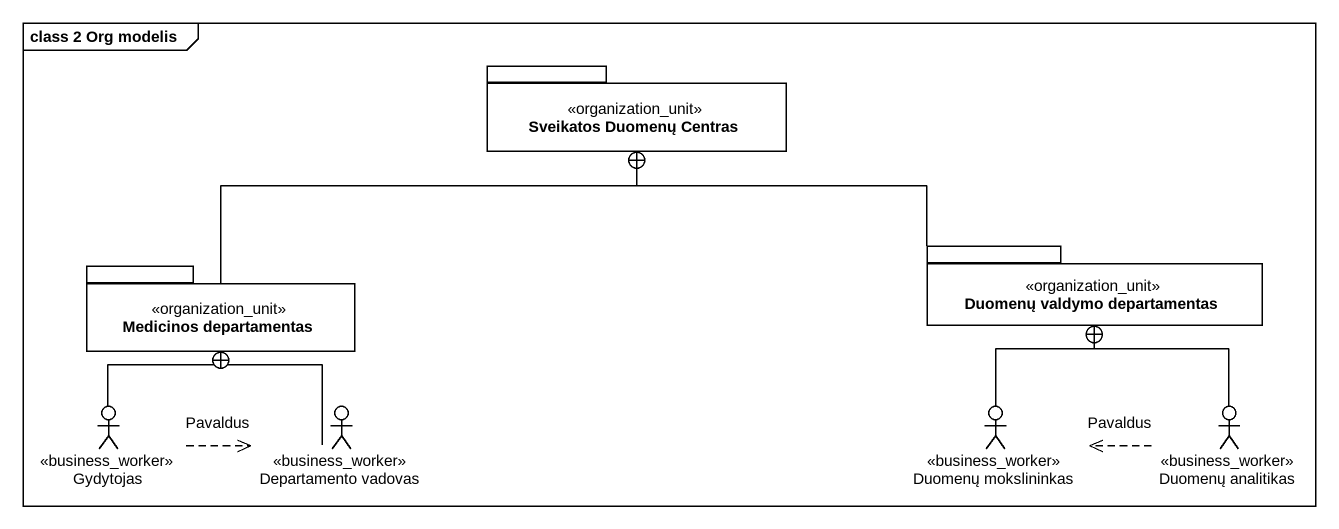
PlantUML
@startuml
mainframe class 2 Org modelis
package "Sveikatos Duomenų Centras" as Sveikatos_Duomenų_Centras <<organization_unit>> {
}
package "Duomenų valdymo departamentas" as Duomenų_valdymo <<organization_unit>> {
}
package "Medicinos departamentas" as Medicinos_departamentas <<organization_unit>> {
}
actor Gydytojas <<business_worker>>
actor "Departamento vadovas" as Departamento_vadovas <<business_worker>>
actor "Duomenų mokslininkas" as Duomenų_mokslininkas <<business_worker>>
actor "Duomenų analitikas" as Duomenų_analitikas <<business_worker>>
Duomenų_valdymo -left-+ Sveikatos_Duomenų_Centras
Medicinos_departamentas -right-+ Sveikatos_Duomenų_Centras
Gydytojas -up-+ Medicinos_departamentas
Gydytojas .right.> Departamento_vadovas : Pavaldus
Departamento_vadovas -up-+ Medicinos_departamentas
Duomenų_mokslininkas -up-+ Duomenų_valdymo
Duomenų_analitikas -up-+ Duomenų_valdymo
Duomenų_analitikas .left.> Duomenų_mokslininkas : Pavaldus
@enduml
